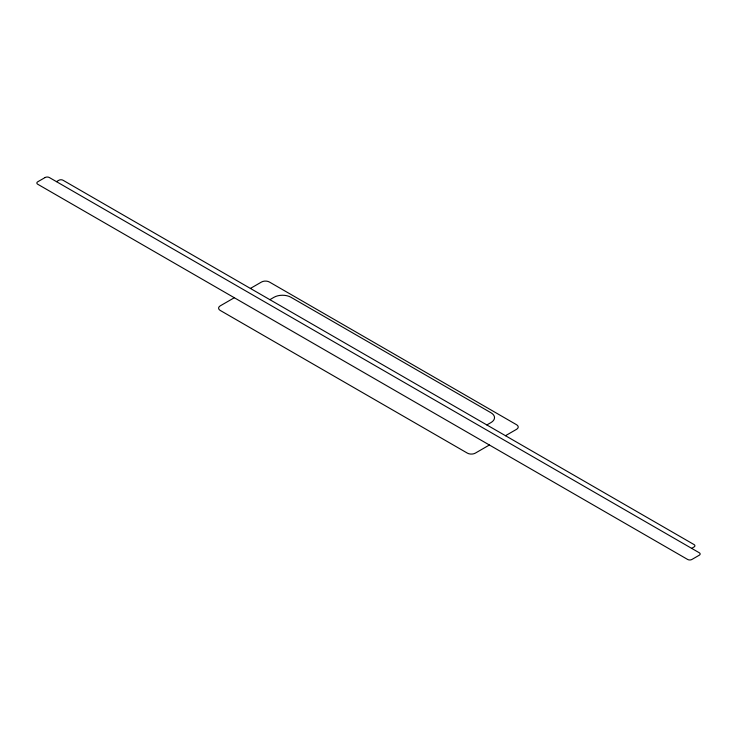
<?xml version="1.0" encoding="UTF-8"?>
<svg xmlns="http://www.w3.org/2000/svg" width="737" height="737" viewBox="0 0 737 737"><rect width="100%" height="100%" fill="white"/><g stroke="black" fill="none" stroke-linecap="round" stroke-linejoin="round"><path stroke-width="1.11" d="M56.473 181.643L58.886 180.252A2.92 1.686 0 0 1 63.023 180.252L694.061 544.579A2.92 1.686 0 0 1 694.061 546.965L691.647 548.356M234.311 297.73L220.216 305.873A5.583 3.224 0 0 0 220.216 310.424L467.405 453.144A5.583 3.224 0 0 0 475.301 453.144L489.396 445.001M250.405 288.434L261.515 282.022A5.583 3.224 0 0 1 269.41 282.022L516.6 424.742A5.583 3.224 0 0 1 516.6 429.293L505.49 435.705M269.871 299.673L274.026 297.269A11.967 6.909 0 0 1 290.958 297.269L491.017 412.775A11.967 6.909 0 0 1 491.017 422.55L486.853 424.945M45.104 177.534L37.725 181.79A2.994 1.732 0 0 0 37.725 184.241L687.658 559.466A2.994 1.732 0 0 0 691.896 559.466L699.275 555.21A2.994 1.732 0 0 0 699.275 552.759L49.342 177.534A2.994 1.732 0 0 0 45.104 177.534"/></g></svg>
